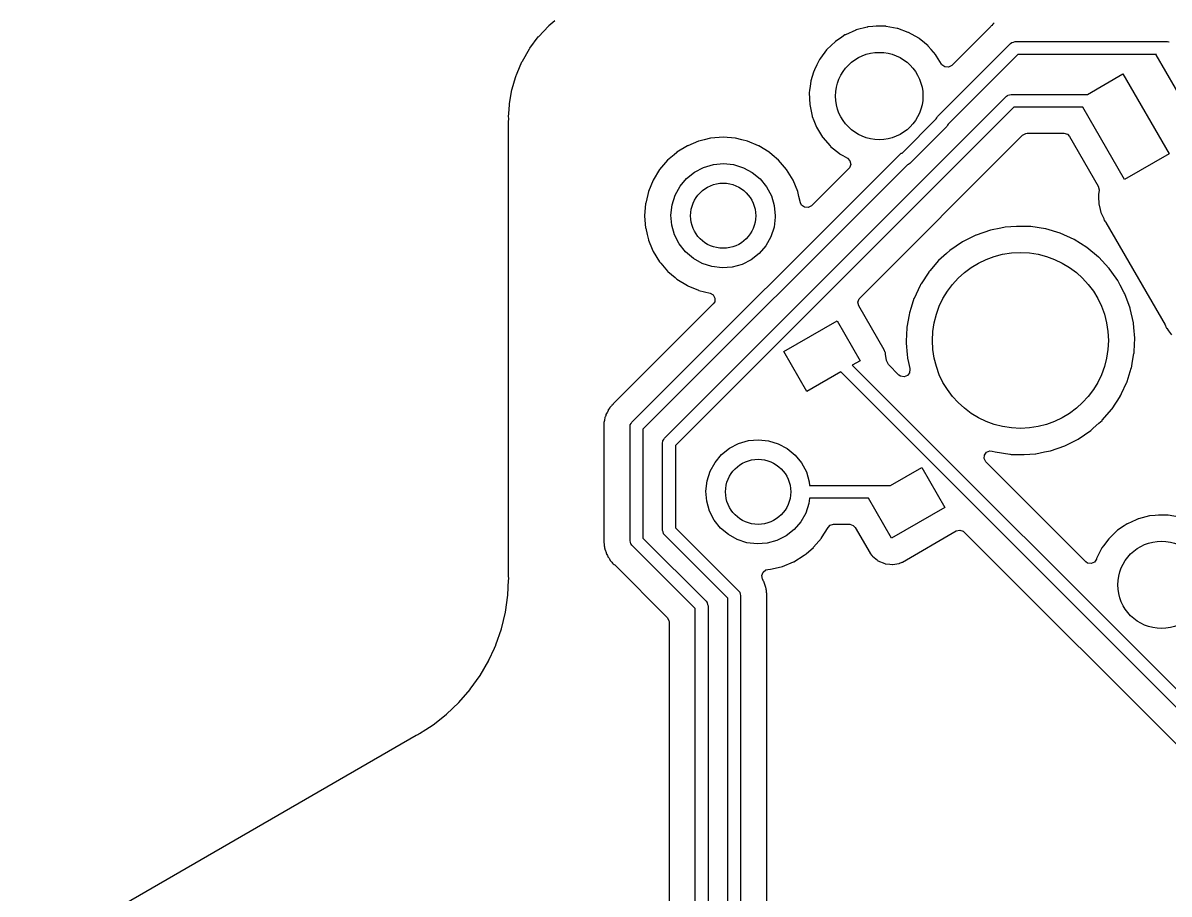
# Model space of a CAD drawing. Extents: x 189 to 319, y -167 to -61.
# Drawn here: x 211.57 to 233.9, y -100.55 to -83.57 of the extents above; entities that cross this region are included whole.
import ezdxf

# ---------------------------------------------------------------- set-up
doc = ezdxf.new("R2010")
doc.units = 0
doc.layers.add('BLACK', color=7, linetype='CONTINUOUS')

msp = doc.modelspace()

# ---------------------------------------------------------------- linework, layer by layer
at = {"layer": 'BLACK', "linetype": 'CONTINUOUS'}
for p, q in [((221.616, -83.8341), (221.805, -83.634)), ((221.805, -83.634), (221.815, -83.6239)), ((221.815, -83.6239), (221.929, -83.5284)), ((227.792, -83.7122), (227.591, -83.8026)), ((227.797, -83.71), (227.792, -83.7122)), ((227.792, -83.7122), (227.792, -83.7122)), ((227.802, -83.7087), (227.797, -83.71)), ((228.015, -83.6534), (227.802, -83.7087)), ((227.802, -83.7087), (227.802, -83.7087)), ((228.02, -83.6521), (228.015, -83.6534)), ((228.015, -83.6534), (228.015, -83.6534)), ((228.025, -83.6516), (228.02, -83.6521)), ((228.125, -83.6431), (228.025, -83.6516)), ((228.025, -83.6516), (228.025, -83.6516)), ((228.192, -83.6375), (228.125, -83.6431)), ((228.354, -83.6375), (228.192, -83.6375)), ((228.356, -83.6375), (228.354, -83.6375)), ((228.361, -83.6378), (228.356, -83.6375)), ((228.356, -83.6375), (228.356, -83.6375)), ((228.378, -83.6386), (228.361, -83.6378)), ((228.382, -83.6393), (228.378, -83.6386)), ((228.6, -83.6787), (228.382, -83.6393)), ((228.382, -83.6393), (228.382, -83.6393)), ((228.605, -83.6797), (228.6, -83.6787)), ((228.6, -83.6787), (228.6, -83.6787)), ((228.61, -83.6815), (228.605, -83.6797)), ((228.817, -83.7565), (228.61, -83.6815)), ((228.61, -83.6815), (228.61, -83.6815)), ((230.425, -83.6394), (229.662, -84.4023)), ((230.433, -83.6306), (230.425, -83.6394)), ((230.441, -83.6209), (230.433, -83.6306)), ((230.461, -83.5965), (230.441, -83.6209)), ((230.477, -83.5846), (230.461, -83.5965)), ((230.492, -83.5718), (230.477, -83.5846)), ((221.442, -84.066), (221.607, -83.8453)), ((221.607, -83.8453), (221.616, -83.8341)), ((227.395, -83.9336), (227.228, -84.0928)), ((227.52, -83.8496), (227.395, -83.9336)), ((227.582, -83.8077), (227.52, -83.8496)), ((227.586, -83.8048), (227.582, -83.8077)), ((227.582, -83.8077), (227.582, -83.8077)), ((227.591, -83.8026), (227.586, -83.8048)), ((228.822, -83.7584), (228.817, -83.7565)), ((228.817, -83.7565), (228.817, -83.7565)), ((229.023, -83.8725), (228.822, -83.7584)), ((229.027, -83.8759), (229.023, -83.8725)), ((229.13, -83.96), (229.027, -83.8759)), ((229.027, -83.8759), (229.027, -83.8759)), ((229.201, -84.0188), (229.13, -83.96)), ((230.81, -83.9736), (230.827, -83.9603)), ((230.827, -83.9603), (230.83, -83.9568)), ((230.83, -83.9568), (230.833, -83.956)), ((230.833, -83.956), (230.838, -83.9521)), ((230.838, -83.9521), (230.868, -83.9457)), ((230.868, -83.9457), (230.898, -83.937)), ((230.898, -83.937), (233.869, -83.937)), ((233.869, -83.937), (233.891, -83.9402)), ((233.891, -83.9402), (233.896, -83.9399)), ((233.896, -83.9399), (233.898, -83.9412)), ((221.297, -84.3165), (221.434, -84.0782)), ((221.434, -84.0782), (221.442, -84.066)), ((227.225, -84.0971), (227.103, -84.2617)), ((227.228, -84.0928), (227.225, -84.0971)), ((229.205, -84.0228), (229.201, -84.0188)), ((229.265, -84.0928), (229.205, -84.0228)), ((229.205, -84.0228), (229.205, -84.0228)), ((229.352, -84.193), (229.265, -84.0928)), ((229.387, -85.3962), (230.81, -83.9736)), ((221.195, -84.5494), (221.29, -84.3296)), ((221.29, -84.3296), (221.297, -84.3165)), ((227.033, -84.3902), (226.986, -84.4836)), ((227.088, -84.2827), (227.033, -84.3902)), ((227.09, -84.2779), (227.088, -84.2827)), ((227.103, -84.2617), (227.09, -84.2779)), ((229.355, -84.1976), (229.352, -84.193)), ((229.367, -84.2176), (229.355, -84.1976)), ((229.355, -84.1976), (229.355, -84.1976)), ((229.465, -84.3786), (229.367, -84.2176)), ((229.472, -84.3887), (229.465, -84.3786)), ((229.529, -84.4313), (229.472, -84.3887)), ((230.95, -84.187), (229.592, -85.5443)), ((229.662, -84.4023), (229.599, -84.4363)), ((233.653, -84.187), (230.95, -84.187)), ((233.645, -84.1914), (233.653, -84.187)), ((234.545, -85.7503), (233.645, -84.1914)), ((221.164, -84.6379), (221.176, -84.596)), ((221.176, -84.596), (221.181, -84.5822)), ((221.181, -84.5822), (221.195, -84.5494)), ((226.97, -84.5349), (226.919, -84.6988)), ((226.986, -84.4836), (226.97, -84.5349)), ((229.599, -84.4363), (229.529, -84.4313)), ((232.305, -84.965), (232.996, -84.5664)), ((232.996, -84.5664), (233.896, -86.1253)), ((221.099, -84.855), (221.164, -84.6379)), ((226.904, -84.8089), (226.894, -84.8839)), ((226.918, -84.7039), (226.904, -84.8089)), ((226.919, -84.6988), (226.918, -84.7039)), ((226.919, -84.6988), (226.919, -84.6988)), ((221.046, -85.1447), (221.094, -84.8738)), ((221.094, -84.8738), (221.097, -84.8595)), ((221.097, -84.8595), (221.099, -84.855)), ((224.067, -91.6645), (230.73, -85.0016)), ((226.894, -84.8839), (226.887, -84.9326)), ((226.887, -84.9326), (226.896, -85.1631)), ((230.73, -85.0016), (230.747, -84.9883)), ((230.747, -84.9883), (230.75, -84.9848)), ((230.75, -84.9848), (230.753, -84.984)), ((230.753, -84.984), (230.758, -84.9801)), ((230.758, -84.9801), (230.788, -84.9737)), ((230.788, -84.9737), (230.818, -84.965)), ((230.818, -84.965), (232.305, -84.965)), ((221.03, -85.4027), (221.039, -85.2582)), ((221.039, -85.2582), (221.044, -85.1593)), ((221.044, -85.1593), (221.046, -85.1447)), ((230.87, -85.215), (224.28, -91.8047)), ((226.896, -85.1631), (226.943, -85.3889)), ((232.215, -85.215), (230.87, -85.215)), ((233.03, -86.6253), (232.215, -85.215)), ((221.028, -85.4945), (221.03, -85.4736)), ((221.028, -94.3451), (221.028, -85.4945)), ((221.031, -85.4279), (221.03, -85.4027)), ((221.03, -85.4736), (221.032, -85.4586)), ((221.033, -85.4412), (221.031, -85.4279)), ((221.032, -85.4586), (221.033, -85.4538)), ((221.033, -85.4538), (221.033, -85.4412)), ((226.943, -85.3889), (226.945, -85.3939)), ((226.945, -85.3939), (226.945, -85.3939)), ((226.945, -85.3939), (226.977, -85.4736)), ((226.977, -85.4736), (227.028, -85.6035)), ((228.694, -86.109), (229.358, -85.4447)), ((229.358, -85.4447), (229.372, -85.4232)), ((229.372, -85.4232), (229.387, -85.3962)), ((227.028, -85.6035), (227.148, -85.8007)), ((229.564, -85.5928), (228.846, -86.3107)), ((229.579, -85.5658), (229.564, -85.5928)), ((229.592, -85.5443), (229.579, -85.5658)), ((231.043, -85.7604), (231.106, -85.7264)), ((231.106, -85.7264), (231.132, -85.7235)), ((231.132, -85.7235), (231.849, -85.7235)), ((231.849, -85.7235), (231.917, -85.7435)), ((231.917, -85.7435), (231.958, -85.7865)), ((224.515, -85.9673), (224.31, -86.0927)), ((224.519, -85.9654), (224.515, -85.9673)), ((224.732, -85.8774), (224.519, -85.9654)), ((224.519, -85.9654), (224.519, -85.9654)), ((224.737, -85.8755), (224.732, -85.8774)), ((224.732, -85.8774), (224.732, -85.8774)), ((224.842, -85.8502), (224.737, -85.8755)), ((224.965, -85.8206), (224.842, -85.8502)), ((224.97, -85.8195), (224.965, -85.8206)), ((224.965, -85.8206), (224.965, -85.8206)), ((225.209, -85.8007), (224.97, -85.8195)), ((225.448, -85.8195), (225.209, -85.8007)), ((225.453, -85.8206), (225.448, -85.8195)), ((225.576, -85.8502), (225.453, -85.8206)), ((225.453, -85.8206), (225.453, -85.8206)), ((225.682, -85.8755), (225.576, -85.8502)), ((225.686, -85.8774), (225.682, -85.8755)), ((225.899, -85.9654), (225.686, -85.8774)), ((225.686, -85.8774), (225.686, -85.8774)), ((225.903, -85.9673), (225.899, -85.9654)), ((225.899, -85.9654), (225.899, -85.9654)), ((226.108, -86.0927), (225.903, -85.9673)), ((227.148, -85.8007), (227.151, -85.8047)), ((227.151, -85.8047), (227.292, -85.9673)), ((227.292, -85.9673), (227.299, -85.975)), ((227.87, -88.9342), (231.043, -85.7604)), ((231.958, -85.7865), (232.517, -86.7552)), ((223.432, -91.3516), (228.649, -86.1339)), ((224.252, -86.1427), (224.128, -86.2486)), ((224.306, -86.0959), (224.252, -86.1427)), ((224.31, -86.0927), (224.306, -86.0959)), ((224.306, -86.0959), (224.306, -86.0959)), ((226.112, -86.0959), (226.108, -86.0927)), ((226.166, -86.1427), (226.112, -86.0959)), ((226.112, -86.0959), (226.112, -86.0959)), ((226.29, -86.2486), (226.166, -86.1427)), ((227.299, -85.975), (227.303, -85.9783)), ((227.303, -85.9783), (227.473, -86.1178)), ((227.473, -86.1178), (227.473, -86.1178)), ((227.473, -86.1178), (227.477, -86.1212)), ((227.477, -86.1212), (227.543, -86.1585)), ((227.543, -86.1585), (227.63, -86.2084)), ((228.649, -86.1339), (228.667, -86.1206)), ((228.667, -86.1206), (228.67, -86.1171)), ((228.67, -86.1171), (228.673, -86.1163)), ((228.673, -86.1163), (228.678, -86.1124)), ((228.678, -86.1124), (228.694, -86.109)), ((233.896, -86.1253), (233.03, -86.6253)), ((228.801, -86.3356), (223.645, -91.4918)), ((224.128, -86.2486), (223.972, -86.431)), ((224.653, -86.4797), (224.829, -86.3879)), ((224.829, -86.3879), (225.019, -86.3319)), ((225.019, -86.3319), (225.216, -86.3139)), ((225.216, -86.3139), (225.413, -86.3346)), ((225.413, -86.3346), (225.603, -86.3933)), ((225.603, -86.3933), (225.777, -86.4876)), ((226.446, -86.431), (226.29, -86.2486)), ((227.657, -86.407), (226.928, -87.1363)), ((227.63, -86.2084), (227.68, -86.2595)), ((227.668, -86.3952), (227.657, -86.407)), ((227.694, -86.3291), (227.668, -86.3952)), ((227.68, -86.2595), (227.694, -86.3291)), ((228.817, -86.3321), (228.801, -86.3356)), ((228.822, -86.3283), (228.817, -86.3321)), ((228.825, -86.3275), (228.822, -86.3283)), ((228.828, -86.324), (228.825, -86.3275)), ((228.846, -86.3107), (228.828, -86.324)), ((223.847, -86.6356), (223.755, -86.8573)), ((223.972, -86.431), (223.847, -86.6356)), ((224.371, -86.7559), (224.498, -86.604)), ((224.498, -86.604), (224.653, -86.4797)), ((225.777, -86.4876), (225.93, -86.614)), ((225.93, -86.614), (226.055, -86.7676)), ((226.572, -86.6356), (226.446, -86.431)), ((226.663, -86.8573), (226.572, -86.6356)), ((223.755, -86.8573), (223.74, -86.9173)), ((224.275, -86.9296), (224.371, -86.7559)), ((226.055, -86.7676), (226.148, -86.9427)), ((226.686, -86.953), (226.663, -86.8573)), ((232.517, -86.7552), (232.534, -86.8242)), ((232.533, -86.8387), (232.521, -86.9111)), ((232.534, -86.8242), (232.533, -86.8387)), ((223.7, -87.0858), (223.699, -87.0907)), ((223.74, -86.9173), (223.7, -87.0858)), ((223.7, -87.0858), (223.7, -87.0858)), ((224.215, -87.1186), (224.275, -86.9296)), ((226.148, -86.9427), (226.206, -87.1325)), ((226.716, -87.0767), (226.686, -86.953)), ((226.738, -87.1228), (226.716, -87.0767)), ((232.521, -86.9111), (232.521, -86.9173)), ((232.521, -86.9173), (232.521, -86.9173)), ((232.521, -86.9173), (232.522, -86.9669)), ((232.522, -86.9669), (232.527, -87.0899)), ((223.699, -87.0907), (223.68, -87.3299)), ((224.193, -87.3157), (224.215, -87.1186)), ((226.206, -87.1325), (226.225, -87.3299)), ((226.795, -87.1653), (226.738, -87.1228)), ((226.865, -87.1704), (226.795, -87.1653)), ((226.928, -87.1363), (226.865, -87.1704)), ((232.527, -87.0899), (232.528, -87.0959)), ((232.528, -87.0959), (232.528, -87.0959)), ((232.528, -87.0959), (232.554, -87.209)), ((232.554, -87.209), (232.567, -87.264)), ((232.567, -87.264), (232.623, -87.3865)), ((223.68, -87.3299), (223.699, -87.5691)), ((224.21, -87.5133), (224.193, -87.3157)), ((224.264, -87.7039), (224.21, -87.5133)), ((226.225, -87.3582), (226.2, -87.555)), ((226.225, -87.3299), (226.225, -87.3582)), ((232.623, -87.3865), (232.626, -87.3944)), ((232.626, -87.3944), (232.632, -87.4119)), ((232.632, -87.4119), (232.632, -87.4119)), ((232.632, -87.4119), (232.634, -87.4164)), ((232.634, -87.4164), (232.64, -87.4274)), ((232.64, -87.4274), (232.643, -87.4312)), ((232.643, -87.4312), (232.643, -87.4312)), ((232.643, -87.4312), (232.657, -87.4493)), ((232.657, -87.4493), (232.667, -87.4641)), ((232.667, -87.4641), (233.818, -89.4571)), ((223.699, -87.5691), (223.7, -87.5739)), ((223.7, -87.5739), (223.7, -87.5739)), ((223.7, -87.5739), (223.728, -87.6927)), ((223.728, -87.6927), (223.755, -87.8024)), ((224.355, -87.8802), (224.264, -87.7039)), ((226.137, -87.7431), (226.039, -87.9155)), ((226.2, -87.555), (226.137, -87.7431)), ((230.133, -87.708), (229.963, -87.7928)), ((230.137, -87.7061), (230.133, -87.708)), ((230.416, -87.61), (230.137, -87.7061)), ((230.619, -87.5691), (230.416, -87.61)), ((230.701, -87.5524), (230.619, -87.5691)), ((230.705, -87.5516), (230.701, -87.5524)), ((230.701, -87.5524), (230.701, -87.5524)), ((230.925, -87.537), (230.705, -87.5516)), ((231.11, -87.537), (230.925, -87.537)), ((231.111, -87.5371), (231.11, -87.537)), ((231.177, -87.5401), (231.111, -87.5371)), ((231.111, -87.5371), (231.111, -87.5371)), ((231.202, -87.5412), (231.177, -87.5401)), ((231.205, -87.5417), (231.202, -87.5412)), ((231.489, -87.5867), (231.205, -87.5417)), ((231.205, -87.5417), (231.205, -87.5417)), ((231.494, -87.5874), (231.489, -87.5867)), ((231.489, -87.5867), (231.489, -87.5867)), ((231.777, -87.6718), (231.494, -87.5874)), ((232.046, -87.7928), (231.777, -87.6718)), ((223.755, -87.8024), (223.757, -87.807)), ((223.757, -87.807), (223.757, -87.807)), ((223.757, -87.807), (223.829, -87.982)), ((224.478, -88.0356), (224.355, -87.8802)), ((226.039, -87.9155), (225.91, -88.0656)), ((229.873, -87.8383), (229.628, -88.0043)), ((229.963, -87.7928), (229.873, -87.8383)), ((232.297, -87.9484), (232.046, -87.7928)), ((232.525, -88.1359), (232.297, -87.9484)), ((223.829, -87.982), (223.847, -88.0241)), ((223.847, -88.0241), (223.972, -88.2287)), ((224.629, -88.1642), (224.478, -88.0356)), ((224.802, -88.2609), (224.629, -88.1642)), ((225.754, -88.1877), (225.577, -88.2771)), ((225.91, -88.0656), (225.754, -88.1877)), ((229.408, -88.2012), (229.405, -88.2043)), ((229.56, -88.0656), (229.408, -88.2012)), ((229.625, -88.0071), (229.56, -88.0656)), ((229.628, -88.0043), (229.625, -88.0071)), ((229.625, -88.0071), (229.625, -88.0071)), ((232.528, -88.1389), (232.525, -88.1359)), ((232.724, -88.3488), (232.528, -88.1389)), ((223.972, -88.2287), (223.975, -88.2325)), ((223.975, -88.2325), (223.975, -88.2325)), ((223.975, -88.2325), (223.996, -88.2571)), ((223.996, -88.2571), (224.128, -88.4112)), ((224.128, -88.4112), (224.132, -88.4144)), ((224.132, -88.4144), (224.273, -88.5352)), ((224.991, -88.3222), (224.802, -88.2609)), ((225.188, -88.3456), (224.991, -88.3222)), ((225.386, -88.3304), (225.188, -88.3456)), ((225.577, -88.2771), (225.386, -88.3304)), ((229.216, -88.4254), (229.214, -88.4289)), ((229.234, -88.4047), (229.216, -88.4254)), ((229.405, -88.2043), (229.234, -88.4047)), ((229.405, -88.2043), (229.405, -88.2043)), ((232.727, -88.3519), (232.724, -88.3488)), ((232.724, -88.3488), (232.724, -88.3488)), ((232.729, -88.3553), (232.727, -88.3519)), ((232.781, -88.4289), (232.729, -88.3553)), ((232.729, -88.3553), (232.729, -88.3553)), ((224.273, -88.5352), (224.31, -88.567)), ((224.31, -88.567), (224.515, -88.6924)), ((229.214, -88.4289), (229.067, -88.6543)), ((229.214, -88.4289), (229.214, -88.4289)), ((232.898, -88.5926), (232.781, -88.4289)), ((232.944, -88.681), (232.898, -88.5926)), ((224.515, -88.6924), (224.519, -88.6943)), ((224.519, -88.6943), (224.519, -88.6943)), ((224.519, -88.6943), (224.732, -88.7823)), ((224.732, -88.7823), (224.737, -88.7842)), ((224.737, -88.7842), (224.847, -88.8107)), ((224.847, -88.8107), (224.956, -88.8369)), ((224.956, -88.8369), (225.017, -88.8723)), ((225.017, -88.8723), (225.05, -88.9353)), ((229.047, -88.6898), (228.928, -88.9398)), ((229.053, -88.6768), (229.047, -88.6898)), ((229.055, -88.6731), (229.053, -88.6768)), ((229.053, -88.6768), (229.053, -88.6768)), ((229.067, -88.6543), (229.055, -88.6731)), ((233.025, -88.8339), (232.944, -88.681)), ((233.035, -88.8538), (233.025, -88.8339)), ((233.137, -89.1309), (233.035, -88.8538)), ((225.016, -89.0485), (223.128, -90.9363)), ((225.044, -89.006), (225.016, -89.0485)), ((225.05, -88.9353), (225.044, -89.006)), ((227.833, -89.0173), (227.856, -88.9502)), ((227.85, -89.0863), (227.833, -89.0173)), ((228.344, -89.9431), (227.85, -89.0863)), ((227.856, -88.9502), (227.87, -88.9342)), ((228.927, -88.9438), (228.871, -89.1196)), ((228.928, -88.9398), (228.927, -88.9438)), ((228.927, -88.9438), (228.927, -88.9438)), ((228.831, -89.2592), (228.788, -89.4991)), ((228.838, -89.221), (228.831, -89.2592)), ((228.871, -89.1196), (228.838, -89.221)), ((233.138, -89.135), (233.137, -89.1309)), ((233.201, -89.4151), (233.138, -89.135)), ((233.138, -89.135), (233.138, -89.135)), ((226.391, -89.9763), (227.43, -89.3763)), ((227.43, -89.3763), (227.88, -90.1557)), ((228.786, -89.5158), (228.774, -89.7764)), ((228.788, -89.4991), (228.786, -89.5117)), ((228.786, -89.5117), (228.786, -89.5158)), ((228.786, -89.5158), (228.786, -89.5158)), ((233.202, -89.4192), (233.201, -89.4151)), ((233.202, -89.4233), (233.202, -89.4192)), ((233.209, -89.5058), (233.202, -89.4233)), ((233.227, -89.7133), (233.209, -89.5058)), ((233.818, -89.4571), (233.827, -89.4761)), ((233.827, -89.4761), (233.832, -89.4903)), ((233.832, -89.4903), (233.832, -89.4904)), ((233.832, -89.4904), (233.834, -89.4949)), ((233.834, -89.4949), (233.84, -89.5058)), ((233.84, -89.5058), (233.843, -89.5097)), ((233.843, -89.5097), (233.843, -89.5097)), ((233.843, -89.5097), (233.85, -89.5184)), ((233.85, -89.5184), (233.853, -89.5229)), ((233.853, -89.5229), (233.888, -89.5711)), ((233.216, -89.9764), (233.227, -89.7175)), ((233.227, -89.7175), (233.227, -89.7133)), ((233.227, -89.7175), (233.227, -89.7175)), ((233.888, -89.5711), (233.945, -89.6508)), ((226.841, -90.7557), (226.391, -89.9763)), ((228.346, -89.9462), (228.344, -89.9431)), ((228.366, -89.9931), (228.346, -89.9462)), ((228.774, -89.7764), (228.773, -89.8067)), ((228.773, -89.8067), (228.773, -89.8108)), ((228.773, -89.8108), (228.773, -89.8108)), ((228.773, -89.8108), (228.792, -90.0334)), ((233.214, -90.0083), (233.216, -89.9764)), ((227.88, -90.1557), (227.726, -90.2445)), ((228.369, -90.0003), (228.366, -89.9931)), ((228.366, -89.9931), (228.366, -89.9931)), ((228.371, -90.0081), (228.369, -90.0003)), ((228.375, -90.0311), (228.371, -90.0081)), ((228.371, -90.0081), (228.371, -90.0081)), ((228.393, -90.144), (228.375, -90.0311)), ((228.393, -90.1486), (228.393, -90.144)), ((228.395, -90.1661), (228.393, -90.1486)), ((228.429, -90.2284), (228.395, -90.1661)), ((228.792, -90.0334), (228.798, -90.1008)), ((228.798, -90.1008), (228.799, -90.1049)), ((228.799, -90.1049), (228.799, -90.1049)), ((228.799, -90.1049), (228.818, -90.1876)), ((228.818, -90.1876), (228.845, -90.3099)), ((233.162, -90.299), (233.186, -90.1653)), ((233.186, -90.1653), (233.213, -90.0125)), ((233.213, -90.0125), (233.214, -90.0083)), ((233.213, -90.0125), (233.213, -90.0125)), ((227.502, -90.3739), (226.841, -90.7557)), ((237.431, -100.303), (227.502, -90.3739)), ((227.726, -90.2445), (237.644, -100.163)), ((228.635, -90.4341), (228.429, -90.2284)), ((228.664, -90.4559), (228.635, -90.4341)), ((228.842, -90.3884), (228.8, -90.4454)), ((228.847, -90.3175), (228.842, -90.3884)), ((228.845, -90.3099), (228.847, -90.3175)), ((233.078, -90.5591), (233.161, -90.303)), ((233.161, -90.303), (233.162, -90.299)), ((233.161, -90.303), (233.161, -90.303)), ((228.733, -90.4706), (228.664, -90.4559)), ((228.8, -90.4454), (228.733, -90.4706)), ((232.97, -90.7931), (233.07, -90.584)), ((233.07, -90.584), (233.072, -90.5802)), ((233.072, -90.5802), (233.078, -90.5591)), ((232.786, -91.0911), (232.943, -90.8504)), ((232.943, -90.8504), (232.945, -90.8469)), ((232.943, -90.8504), (232.943, -90.8504)), ((232.945, -90.8469), (232.954, -90.8274)), ((232.954, -90.8274), (232.97, -90.7931)), ((222.983, -91.099), (222.97, -91.115)), ((222.994, -91.0824), (222.983, -91.099)), ((223, -91.0716), (222.994, -91.0824)), ((223.003, -91.0647), (223, -91.0716)), ((223, -91.0716), (223, -91.0716)), ((223.034, -91.0324), (223.003, -91.0647)), ((223.041, -91.0234), (223.034, -91.0324)), ((223.044, -91.0202), (223.041, -91.0234)), ((223.064, -91.0005), (223.044, -91.0202)), ((223.066, -90.9977), (223.064, -91.0005)), ((223.108, -90.9538), (223.066, -90.9977)), ((223.113, -90.948), (223.108, -90.9538)), ((223.119, -90.9439), (223.113, -90.948)), ((223.128, -90.9363), (223.119, -90.9439)), ((232.595, -91.3157), (232.781, -91.0978)), ((232.781, -91.0978), (232.784, -91.0946)), ((232.781, -91.0978), (232.781, -91.0978)), ((232.784, -91.0946), (232.786, -91.0911)), ((232.786, -91.0911), (232.786, -91.0911)), ((222.897, -91.3171), (222.886, -91.36)), ((222.9, -91.3055), (222.897, -91.3171)), ((222.906, -91.2697), (222.9, -91.3055)), ((222.907, -91.2619), (222.906, -91.2697)), ((222.906, -91.2697), (222.906, -91.2697)), ((222.911, -91.2519), (222.907, -91.2619)), ((222.915, -91.2433), (222.911, -91.2519)), ((222.921, -91.2246), (222.915, -91.2433)), ((222.924, -91.2126), (222.921, -91.2246)), ((222.926, -91.2049), (222.924, -91.2126)), ((222.924, -91.2126), (222.924, -91.2126)), ((222.948, -91.1662), (222.926, -91.2049)), ((222.953, -91.1555), (222.948, -91.1662)), ((222.967, -91.1222), (222.953, -91.1555)), ((222.97, -91.115), (222.967, -91.1222)), ((222.967, -91.1222), (222.967, -91.1222)), ((232.53, -91.3739), (232.592, -91.3188)), ((232.592, -91.3188), (232.595, -91.3157)), ((222.885, -91.3999), (222.882, -91.4199)), ((222.882, -91.4199), (222.883, -91.4278)), ((222.883, -91.4278), (222.886, -91.464)), ((222.886, -91.3802), (222.885, -91.3999)), ((222.886, -91.36), (222.886, -91.3802)), ((222.886, -91.464), (222.886, -91.4758)), ((222.886, -91.4758), (222.886, -93.5837)), ((223.395, -91.44), (223.398, -91.418)), ((223.395, -93.6625), (223.395, -91.44)), ((223.398, -91.4134), (223.399, -91.4109)), ((223.398, -91.418), (223.398, -91.4134)), ((223.399, -91.4109), (223.4, -91.4045)), ((223.4, -91.4045), (223.417, -91.3786)), ((223.417, -91.3786), (223.432, -91.3516)), ((223.645, -91.4918), (223.645, -93.6107)), ((232.127, -91.6817), (232.372, -91.5157)), ((232.372, -91.5157), (232.42, -91.4728)), ((232.42, -91.4728), (232.53, -91.3739)), ((224.03, -91.7529), (224.033, -91.7309)), ((224.03, -93.4614), (224.03, -91.7529)), ((224.033, -91.7263), (224.034, -91.7238)), ((224.033, -91.7309), (224.033, -91.7263)), ((224.034, -91.7238), (224.035, -91.7174)), ((224.035, -91.7174), (224.052, -91.6915)), ((224.052, -91.6915), (224.067, -91.6645)), ((225.334, -91.8598), (225.51, -91.768)), ((225.51, -91.768), (225.7, -91.712)), ((225.7, -91.712), (225.898, -91.694)), ((225.898, -91.694), (226.095, -91.7148)), ((226.095, -91.7148), (226.284, -91.7734)), ((226.284, -91.7734), (226.459, -91.8677)), ((231.863, -91.8139), (232.033, -91.7289)), ((232.033, -91.7289), (232.124, -91.6835)), ((232.124, -91.6835), (232.127, -91.6817)), ((232.124, -91.6835), (232.124, -91.6835)), ((224.28, -91.8047), (224.28, -93.4097)), ((225.052, -92.136), (225.18, -91.9841)), ((225.18, -91.9841), (225.334, -91.8598)), ((226.459, -91.8677), (226.611, -91.9941)), ((226.611, -91.9941), (226.737, -92.1478)), ((230.293, -92.0639), (230.298, -91.993)), ((230.298, -91.993), (230.34, -91.9362)), ((230.34, -91.9362), (230.407, -91.9114)), ((230.407, -91.9114), (230.452, -91.9163)), ((230.452, -91.9163), (230.506, -91.9326)), ((230.506, -91.9326), (230.511, -91.9333)), ((230.511, -91.9333), (230.511, -91.9333)), ((230.511, -91.9333), (230.795, -91.9783)), ((230.795, -91.9783), (230.795, -91.9783)), ((230.795, -91.9783), (230.798, -91.9788)), ((230.798, -91.9788), (230.823, -91.9799)), ((230.823, -91.9799), (230.889, -91.9829)), ((230.889, -91.9829), (230.889, -91.9829)), ((230.889, -91.9829), (230.89, -91.983)), ((230.89, -91.983), (231.075, -91.983)), ((231.075, -91.983), (231.295, -91.9684)), ((231.295, -91.9684), (231.299, -91.9676)), ((231.299, -91.9676), (231.472, -91.9326)), ((231.299, -91.9676), (231.299, -91.9676)), ((231.472, -91.9326), (231.584, -91.91)), ((231.584, -91.91), (231.863, -91.8139)), ((224.957, -92.3098), (225.052, -92.136)), ((226.737, -92.1478), (226.83, -92.3228)), ((230.327, -92.1262), (230.293, -92.0639)), ((232.273, -94.0726), (230.327, -92.1262)), ((224.897, -92.4988), (224.957, -92.3098)), ((226.83, -92.3228), (226.887, -92.5127)), ((228.472, -92.585), (229.08, -92.2341)), ((229.08, -92.2341), (229.53, -93.0136)), ((224.875, -92.6958), (224.897, -92.4988)), ((226.887, -92.5127), (226.894, -92.585)), ((226.894, -92.585), (228.472, -92.585)), ((224.891, -92.8934), (224.875, -92.6958)), ((226.894, -92.835), (226.881, -92.9351)), ((228.041, -92.835), (226.894, -92.835)), ((228.491, -93.6136), (228.041, -92.835)), ((224.946, -93.084), (224.891, -92.8934)), ((225.036, -93.2604), (224.946, -93.084)), ((226.881, -92.9351), (226.819, -93.1232)), ((229.53, -93.0136), (228.491, -93.6136)), ((225.16, -93.4158), (225.036, -93.2604)), ((226.721, -93.2957), (226.591, -93.4458)), ((226.819, -93.1232), (226.721, -93.2957)), ((233.082, -93.334), (233.024, -93.3729)), ((233.086, -93.331), (233.082, -93.334)), ((233.082, -93.334), (233.082, -93.334)), ((233.255, -93.2551), (233.086, -93.331)), ((233.292, -93.2385), (233.255, -93.2551)), ((233.297, -93.2363), (233.292, -93.2385)), ((233.292, -93.2385), (233.292, -93.2385)), ((233.302, -93.2349), (233.297, -93.2363)), ((233.515, -93.1797), (233.302, -93.2349)), ((233.302, -93.2349), (233.302, -93.2349)), ((233.52, -93.1783), (233.515, -93.1797)), ((233.515, -93.1797), (233.515, -93.1797)), ((233.525, -93.1779), (233.52, -93.1783)), ((233.625, -93.1694), (233.525, -93.1779)), ((233.525, -93.1779), (233.525, -93.1779)), ((233.692, -93.1637), (233.625, -93.1694)), ((233.854, -93.1637), (233.692, -93.1637)), ((233.856, -93.1638), (233.854, -93.1637)), ((233.861, -93.164), (233.856, -93.1638)), ((233.856, -93.1638), (233.856, -93.1638)), ((233.878, -93.1649), (233.861, -93.164)), ((233.882, -93.1656), (233.878, -93.1649)), ((234.1, -93.205), (233.882, -93.1656)), ((233.882, -93.1656), (233.882, -93.1656)), ((224.039, -93.491), (224.03, -93.4614)), ((224.045, -93.5211), (224.039, -93.491)), ((224.049, -93.5263), (224.045, -93.5211)), ((224.05, -93.529), (224.049, -93.5263)), ((224.053, -93.532), (224.05, -93.529)), ((224.067, -93.5498), (224.053, -93.532)), ((225.3, -94.7832), (224.067, -93.5498)), ((224.28, -93.4097), (225.513, -94.643)), ((225.311, -93.5443), (225.16, -93.4158)), ((225.484, -93.641), (225.311, -93.5443)), ((226.591, -93.4458), (226.435, -93.5678)), ((227.128, -93.6088), (227.253, -93.4042)), ((227.253, -93.4042), (227.255, -93.4054)), ((227.255, -93.4054), (227.297, -93.3606)), ((227.297, -93.3606), (227.361, -93.3435)), ((227.361, -93.3435), (227.675, -93.3435)), ((227.675, -93.3435), (227.743, -93.3635)), ((227.743, -93.3635), (227.784, -93.4065)), ((227.784, -93.4065), (228.073, -93.9065)), ((228.703, -94.078), (229.75, -93.4735)), ((229.75, -93.4735), (229.819, -93.4568)), ((229.819, -93.4568), (229.886, -93.48)), ((229.886, -93.48), (229.902, -93.4935)), ((229.902, -93.4935), (236.885, -100.477)), ((232.895, -93.4599), (232.728, -93.6191)), ((233.024, -93.3729), (232.895, -93.4599)), ((222.886, -93.5949), (222.884, -93.6024)), ((222.884, -93.6024), (222.885, -93.6103)), ((222.885, -93.6103), (222.885, -93.6103)), ((222.885, -93.6103), (222.886, -93.6705)), ((222.886, -93.5837), (222.886, -93.5949)), ((222.886, -93.6705), (222.886, -93.6744)), ((222.886, -93.6744), (222.886, -93.7024)), ((222.886, -93.7024), (222.887, -93.7063)), ((222.887, -93.7063), (222.887, -93.7063)), ((222.887, -93.7063), (222.887, -93.7064)), ((222.887, -93.7064), (222.888, -93.7182)), ((222.888, -93.7182), (222.889, -93.7624)), ((222.889, -93.7624), (222.895, -93.7818)), ((222.895, -93.7818), (222.899, -93.8012)), ((223.404, -93.692), (223.395, -93.6625)), ((223.41, -93.7221), (223.404, -93.692)), ((223.414, -93.7273), (223.41, -93.7221)), ((223.415, -93.73), (223.414, -93.7273)), ((223.418, -93.7331), (223.415, -93.73)), ((223.432, -93.7509), (223.418, -93.7331)), ((224.665, -94.9843), (223.432, -93.7509)), ((223.645, -93.6107), (224.878, -94.8441)), ((225.672, -93.7023), (225.484, -93.641)), ((225.869, -93.7258), (225.672, -93.7023)), ((226.067, -93.7106), (225.869, -93.7258)), ((226.258, -93.6572), (226.067, -93.7106)), ((226.435, -93.5678), (226.258, -93.6572)), ((226.972, -93.7913), (227.073, -93.6725)), ((227.073, -93.6725), (227.124, -93.6126)), ((227.124, -93.6126), (227.128, -93.6088)), ((227.124, -93.6126), (227.124, -93.6126)), ((232.622, -93.7624), (232.59, -93.8042)), ((232.725, -93.6234), (232.622, -93.7624)), ((232.728, -93.6191), (232.725, -93.6234)), ((222.899, -93.8012), (222.902, -93.8213)), ((222.902, -93.8213), (222.904, -93.8287)), ((222.904, -93.8287), (222.904, -93.8287)), ((222.904, -93.8287), (222.918, -93.8624)), ((222.918, -93.8624), (222.922, -93.8736)), ((222.922, -93.8736), (222.934, -93.9161)), ((222.934, -93.9161), (222.938, -93.9229)), ((222.938, -93.9229), (222.938, -93.9229)), ((222.938, -93.9229), (222.944, -93.9335)), ((222.944, -93.9335), (222.953, -93.9513)), ((222.953, -93.9513), (222.96, -93.9701)), ((222.96, -93.9701), (222.965, -93.9765)), ((222.965, -93.9765), (222.965, -93.9765)), ((222.965, -93.9765), (222.986, -94.0059)), ((222.986, -94.0059), (222.993, -94.0158)), ((226.585, -94.0725), (226.789, -93.9472)), ((226.789, -93.9472), (226.825, -93.9165)), ((226.825, -93.9165), (226.968, -93.7945)), ((226.968, -93.7945), (226.972, -93.7913)), ((228.073, -93.9065), (228.073, -93.9066)), ((228.073, -93.9066), (228.074, -93.9095)), ((228.074, -93.9095), (228.076, -93.9122)), ((228.076, -93.9122), (228.076, -93.9122)), ((228.076, -93.9122), (228.105, -93.9513)), ((228.105, -93.9513), (228.111, -93.96)), ((228.111, -93.96), (228.117, -93.965)), ((228.117, -93.965), (228.117, -93.965)), ((228.117, -93.965), (228.214, -94.0443)), ((232.59, -93.8042), (232.486, -94.0099)), ((222.993, -94.0158), (223.011, -94.0468)), ((223.011, -94.0468), (223.015, -94.0539)), ((223.015, -94.0539), (223.03, -94.0682)), ((223.03, -94.0682), (223.043, -94.0832)), ((223.043, -94.0832), (223.055, -94.0996)), ((223.055, -94.0996), (223.068, -94.1105)), ((223.068, -94.1105), (223.089, -94.1278)), ((223.089, -94.1278), (223.097, -94.1358)), ((223.097, -94.1358), (224.12, -95.158)), ((225.986, -94.2749), (226.042, -94.2322)), ((226.042, -94.2322), (226.077, -94.2245)), ((226.077, -94.2245), (226.13, -94.2204)), ((226.13, -94.2204), (226.134, -94.2192)), ((226.134, -94.2192), (226.281, -94.184)), ((226.134, -94.2192), (226.134, -94.2192)), ((226.281, -94.184), (226.363, -94.1644)), ((226.363, -94.1644), (226.368, -94.1625)), ((226.368, -94.1625), (226.58, -94.0744)), ((226.58, -94.0744), (226.585, -94.0725)), ((226.58, -94.0744), (226.58, -94.0744)), ((228.214, -94.0443), (228.224, -94.0525)), ((228.224, -94.0525), (228.358, -94.1098)), ((228.358, -94.1098), (228.367, -94.1109)), ((228.367, -94.1109), (228.367, -94.1109)), ((228.367, -94.1109), (228.458, -94.1218)), ((228.458, -94.1218), (228.502, -94.1272)), ((228.502, -94.1272), (228.511, -94.1257)), ((228.511, -94.1257), (228.638, -94.1045)), ((228.511, -94.1257), (228.511, -94.1257)), ((228.638, -94.1045), (228.646, -94.1032)), ((228.638, -94.1045), (228.638, -94.1045)), ((228.646, -94.1032), (228.653, -94.1001)), ((228.653, -94.1001), (228.7, -94.0794)), ((228.653, -94.1001), (228.653, -94.1001)), ((228.7, -94.0794), (228.703, -94.078)), ((232.308, -94.0973), (232.273, -94.0726)), ((232.378, -94.1085), (232.308, -94.0973)), ((232.443, -94.08), (232.378, -94.1085)), ((232.483, -94.0208), (232.443, -94.08)), ((232.484, -94.015), (232.483, -94.0208)), ((232.486, -94.0099), (232.484, -94.0149)), ((232.484, -94.0149), (232.484, -94.015)), ((221.016, -94.7244), (221.03, -94.4246)), ((221.029, -94.3629), (221.028, -94.3451)), ((221.033, -94.3905), (221.029, -94.3629)), ((221.03, -94.4246), (221.032, -94.4097)), ((221.032, -94.4079), (221.033, -94.4031)), ((221.032, -94.4097), (221.032, -94.4079)), ((221.032, -94.4079), (221.032, -94.4079)), ((221.033, -94.4031), (221.033, -94.3905)), ((225.961, -94.3415), (225.986, -94.2749)), ((225.976, -94.4109), (225.961, -94.3415)), ((225.98, -94.4174), (225.976, -94.4109)), ((225.985, -94.4238), (225.98, -94.4174)), ((225.987, -94.4312), (225.985, -94.4238)), ((225.992, -94.4427), (225.987, -94.4312)), ((225.987, -94.4312), (225.987, -94.4312)), ((226.001, -94.4604), (225.992, -94.4427)), ((225.513, -94.643), (225.527, -94.6609)), ((225.527, -94.6609), (225.53, -94.6639)), ((225.53, -94.6639), (225.531, -94.6666)), ((225.531, -94.6666), (225.535, -94.6718)), ((225.535, -94.6718), (225.541, -94.7019)), ((226.007, -94.471), (226.001, -94.4604)), ((226.011, -94.4778), (226.007, -94.471)), ((226.007, -94.471), (226.007, -94.471)), ((226.023, -94.5181), (226.011, -94.4778)), ((226.023, -94.5203), (226.023, -94.5181)), ((226.027, -94.5315), (226.023, -94.5203)), ((226.03, -94.5377), (226.027, -94.5315)), ((226.043, -94.5726), (226.03, -94.5377)), ((226.044, -94.5805), (226.043, -94.5726)), ((226.046, -94.5927), (226.044, -94.5805)), ((226.05, -94.6121), (226.046, -94.5927)), ((226.056, -94.6315), (226.05, -94.6121)), ((226.056, -94.6395), (226.056, -94.6315)), ((226.057, -94.6757), (226.056, -94.6395)), ((226.058, -94.6876), (226.057, -94.6757)), ((220.969, -95.0552), (221.016, -94.7244)), ((224.878, -94.8441), (224.892, -94.8619)), ((224.892, -94.8619), (224.895, -94.865)), ((224.895, -94.865), (224.896, -94.8677)), ((224.896, -94.8677), (224.9, -94.8729)), ((224.9, -94.8729), (224.906, -94.903)), ((225.3, -107.254), (225.3, -94.7832)), ((225.541, -94.7019), (225.55, -94.7314)), ((225.55, -94.7314), (225.55, -107.399)), ((226.058, -94.6916), (226.058, -94.6876)), ((226.058, -94.7195), (226.058, -94.6916)), ((226.059, -94.7234), (226.058, -94.7195)), ((226.058, -94.8102), (226.059, -94.799)), ((226.058, -107.047), (226.058, -94.8102)), ((226.061, -94.7915), (226.059, -94.7234)), ((226.059, -94.799), (226.061, -94.7915)), ((220.89, -95.38), (220.969, -95.0552)), ((224.665, -106.013), (224.665, -94.9843)), ((224.906, -94.903), (224.915, -94.9325)), ((224.915, -94.9325), (224.915, -106.045)), ((224.12, -95.158), (224.154, -95.2203)), ((224.154, -95.2203), (224.156, -95.2471)), ((224.156, -95.2471), (224.156, -102.541)), ((220.781, -95.693), (220.889, -95.3828)), ((220.889, -95.3828), (220.89, -95.38)), ((220.889, -95.3828), (220.889, -95.3828)), ((220.646, -95.9901), (220.753, -95.7558)), ((220.753, -95.7558), (220.78, -95.6958)), ((220.78, -95.6958), (220.781, -95.693)), ((220.781, -95.693), (220.781, -95.693)), ((220.474, -96.2892), (220.642, -95.9998)), ((220.642, -95.9998), (220.646, -95.9901)), ((220.282, -96.559), (220.473, -96.2917)), ((220.473, -96.2917), (220.474, -96.2892)), ((220.473, -96.2917), (220.473, -96.2917)), ((220.062, -96.814), (220.281, -96.5615)), ((220.281, -96.5615), (220.282, -96.559)), ((220.282, -96.559), (220.282, -96.559)), ((219.82, -97.0447), (220.062, -96.814)), ((219.56, -97.2494), (219.782, -97.0747)), ((219.782, -97.0747), (219.82, -97.0447)), ((219.292, -97.4217), (219.419, -97.34)), ((219.419, -97.34), (219.557, -97.2513)), ((219.557, -97.2513), (219.56, -97.2494)), ((219.56, -97.2494), (219.56, -97.2494)), ((211.567, -101.878), (219.228, -97.4551)), ((219.228, -97.4551), (219.247, -97.4462)), ((219.247, -97.4462), (219.261, -97.4409)), ((219.261, -97.4409), (219.266, -97.4392)), ((219.261, -97.4409), (219.261, -97.4409)), ((219.266, -97.4392), (219.277, -97.433)), ((219.277, -97.433), (219.282, -97.4286)), ((219.282, -97.4286), (219.292, -97.4217))]:
    msp.add_line(p, q, dxfattribs=at)
at = {"layer": 'BLACK'}
for centre, radius in [((228.25, -84.9969), 0.8509), ((225.209, -87.3299), 0.635), ((231, -89.76), 1.7145), ((225.89, -92.71), 0.635), ((233.75, -94.5231), 0.8509)]:
    msp.add_circle(centre, radius, dxfattribs=at)

doc.saveas('drawing.dxf')
